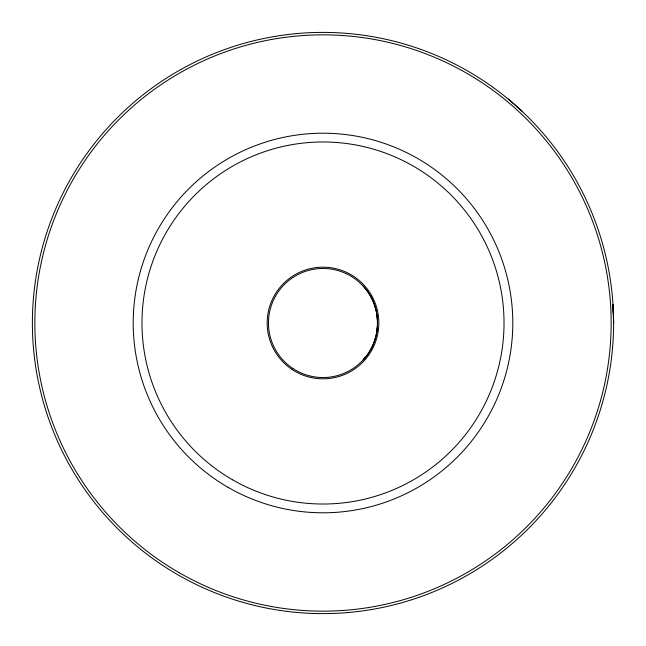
<?xml version="1.0" encoding="UTF-8"?>
<svg xmlns="http://www.w3.org/2000/svg" width="646" height="646" viewBox="0 0 646 646"><rect width="100%" height="100%" fill="white"/><g stroke="black" fill="none" stroke-linecap="round" stroke-linejoin="round"><path stroke-width="0.97" d="M363.423 359.58L365.071 357.706M363.181 359.854C382.182 340.062 382.182 305.938 363.181 286.146M613.127 304.75L613.587 323A290.619 290.619 0 0 0 177.69 71.318A290.619 290.619 0 0 0 177.69 574.682A290.619 290.619 0 0 0 613.619 323L613.127 304.75L613.28 313.399M508.281 99.032L521.976 111.112M613.369 316.282L613.587 323M377.498 324.308A45.107 44.663 0 0 1 376.78 331.955M376.78 314.045A45.107 44.663 0 0 1 377.498 321.692M232.487 479.768A181.025 181.025 0 0 0 504.025 323A181.025 181.025 0 0 0 232.487 166.232A181.025 181.025 0 0 0 232.487 479.768M228.103 487.367A189.795 189.795 0 0 0 512.795 323A189.795 189.795 0 0 0 228.103 158.633A189.795 189.795 0 0 0 228.103 487.367M178.926 572.55A288.156 288.156 0 0 0 611.156 323A288.156 288.156 0 0 0 178.926 73.45A288.156 288.156 0 0 0 178.926 572.55M292.816 368.43A54.547 54.547 0 0 0 377.434 326.424A54.547 54.547 0 0 0 298.751 274.146A54.547 54.547 0 0 0 292.816 368.43M292.105 369.504A55.831 55.831 0 0 0 378.717 326.505A55.831 55.831 0 0 0 298.177 272.992A55.831 55.831 0 0 0 292.105 369.504"/></g></svg>
